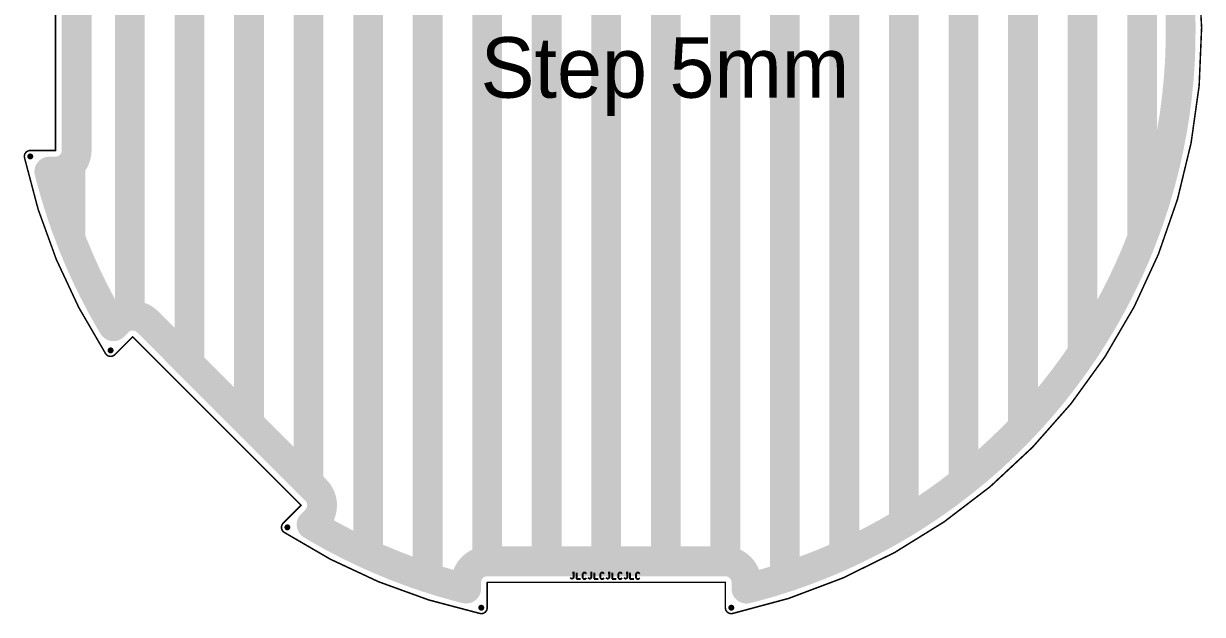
# Model space of a CAD drawing. Header units: millimetres. Extents: x -98 to 100, y -98 to 100.
# Drawn here: x -97.9 to 100.1, y -97.9 to 1.3 of the extents above; entities that cross this region are included whole.
import ezdxf

# ---------------------------------------------------------------- set-up
doc = ezdxf.new("R2010")
doc.units = ezdxf.units.MM
for name, color, linetype in [('BottomLayer', 5, 'Continuous'), ('BottomSolder', 6, 'Continuous'), ('Mechanical1', 6, 'Continuous'), ('PadHoleLayer', 156, 'Continuous'), ('TopLayer', 1, 'Continuous'), ('TopOverlay', 2, 'Continuous'), ('TopSolder', 216, 'Continuous')]:
    doc.layers.add(name, color=color, linetype=linetype)

msp = doc.modelspace()

# ---------------------------------------------------------------- linework, layer by layer
at = {"layer": 'BottomLayer', "const_width": 5}
for points in [[(-10.01, -88.96), (-10.01, 95.95)], [(-0.01, -88.96), (-0.01, 96.46)], [(9.99, -88.96), (9.99, 95.95)], [(-20.01, -88.96), (-20.01, 94.38)], [(19.99, -88.96), (19.99, 94.37)], [(-30.01, -91.69), (-30.01, 91.68)], [(29.99, -91.69), (29.99, 91.68)], [(-40.01, -87.78), (-40.01, 87.79)], [(39.99, -87.78), (39.99, 87.79)], [(-50.01, -75.81), (-50.01, 82.49)], [(49.99, -82.51), (49.99, 82.51)], [(-60.01, -65.81), (-60.01, 75.53)], [(59.99, -75.55), (59.99, 75.55)], [(-70.01, -55.81), (-70.01, 66.37)], [(69.99, -66.38), (69.99, 66.38)], [(-80.01, -47.76), (-80.01, 53.89)], [(79.99, -53.92), (79.99, 53.91)], [(89.99, -34.75), (89.99, 34.74)], [(-88.96, -20), (-88.96, 20)], [(96.38, 4.34), (96.47, 1.3)], [(96.46, -1.74), (96.47, 1.3)], [(96.36, -4.78), (96.46, -1.74)], [(96.16, -7.81), (96.36, -4.78)], [(95.87, -10.83), (96.16, -7.81)], [(95.48, -13.85), (95.87, -10.83)], [(94.99, -16.85), (95.48, -13.85)], [(94.41, -19.83), (94.99, -16.85)], [(-89.01, -20.55), (-88.96, -20)], [(93.74, -22.8), (94.41, -19.83)], [(-89.95, -22.44), (-89.64, -22.08)], [(-89.64, -22.08), (-89.35, -21.61)], [(-89.35, -21.61), (-89.14, -21.09)], [(-89.14, -21.09), (-89.01, -20.55)], [(-93.55, -23.54), (-92.5, -23.54)], [(-93.55, -23.54), (-93.27, -24.66)], [(-92.5, -23.54), (-91.95, -23.49)], [(-91.95, -23.49), (-91.41, -23.36)], [(-91.41, -23.36), (-90.89, -23.15)], [(-90.89, -23.15), (-90.42, -22.86)], [(-90.42, -22.86), (-90.06, -22.55)], [(-90.06, -22.55), (-90, -22.5)], [(-90.01, -34.7), (-90.01, -22.51)], [(-90, -22.5), (-89.95, -22.44)], [(92.98, -25.74), (93.74, -22.8)], [(-93.27, -24.66), (-92.49, -27.43)], [(92.12, -28.66), (92.98, -25.74)], [(-92.49, -27.43), (-91.63, -30.18)], [(-91.63, -30.18), (-90.69, -32.9)], [(91.17, -31.54), (92.12, -28.66)], [(90.13, -34.4), (91.17, -31.54)], [(-90.69, -32.9), (-89.67, -35.59)], [(-89.67, -35.59), (-88.57, -38.24)], [(89.01, -37.22), (90.13, -34.4)], [(87.79, -40.01), (89.01, -37.22)], [(-88.57, -38.24), (-87.39, -40.87)], [(86.49, -42.75), (87.79, -40.01)], [(-87.39, -40.87), (-86.13, -43.46)], [(-86.13, -43.46), (-84.8, -46.01)], [(85.1, -45.46), (86.49, -42.75)], [(-84.8, -46.01), (-83.39, -48.51)], [(83.62, -48.11), (85.1, -45.46)], [(-81.16, -48.11), (-80.64, -47.9)], [(-80.64, -47.9), (-80.23, -47.8)], [(-80.23, -47.8), (-80.1, -47.77)], [(-80.1, -47.77), (-79.55, -47.73)], [(-79.55, -47.73), (-79, -47.77)], [(-79, -47.77), (-78.46, -47.9)], [(-78.46, -47.9), (-77.94, -48.11)], [(-83.39, -48.51), (-82.79, -49.51)], [(-82.79, -49.51), (-82.05, -48.76)], [(-82.05, -48.76), (-81.63, -48.4)], [(-81.63, -48.4), (-81.16, -48.11)], [(-77.94, -48.11), (-77.47, -48.4)], [(-77.47, -48.4), (-77.05, -48.76)], [(-77.05, -48.76), (-48.76, -77.05)], [(82.06, -50.73), (83.62, -48.11)], [(80.43, -53.29), (82.06, -50.73)], [(78.71, -55.79), (80.43, -53.29)], [(76.91, -58.24), (78.71, -55.79)], [(75.04, -60.64), (76.91, -58.24)], [(73.09, -62.97), (75.04, -60.64)], [(71.07, -65.24), (73.09, -62.97)], [(68.98, -67.45), (71.07, -65.24)], [(66.82, -69.59), (68.98, -67.45)], [(64.6, -71.66), (66.82, -69.59)], [(62.31, -73.66), (64.6, -71.66)], [(59.95, -75.58), (62.31, -73.66)], [(57.54, -77.44), (59.95, -75.58)], [(-48.76, -77.05), (-48.4, -77.47)], [(-48.4, -77.47), (-48.11, -77.94)], [(55.08, -79.21), (57.54, -77.44)], [(-48.11, -77.94), (-47.9, -78.46)], [(-47.9, -78.46), (-47.77, -79)], [(-47.77, -79), (-47.73, -79.55)], [(-47.77, -80.1), (-47.73, -79.55)], [(52.55, -80.91), (55.08, -79.21)], [(-48.76, -82.05), (-48.4, -81.63)], [(-48.4, -81.63), (-48.22, -81.33)], [(-48.22, -81.33), (-48.11, -81.16)], [(-48.11, -81.16), (-47.9, -80.64)], [(-47.9, -80.64), (-47.77, -80.1)], [(49.98, -82.52), (52.55, -80.91)], [(-49.51, -82.79), (-48.76, -82.05)], [(-49.51, -82.79), (-48.51, -83.39)], [(-48.51, -83.39), (-46.01, -84.8)], [(47.35, -84.05), (49.98, -82.52)], [(-46.01, -84.8), (-43.46, -86.13)], [(41.97, -86.87), (44.68, -85.5)], [(44.68, -85.5), (47.35, -84.05)], [(-43.46, -86.13), (-40.87, -87.39)], [(-40.87, -87.39), (-38.24, -88.57)], [(39.21, -88.15), (41.97, -86.87)], [(-38.24, -88.57), (-35.59, -89.67)], [(-22.08, -89.64), (-21.61, -89.35)], [(-21.61, -89.35), (-21.09, -89.14)], [(-21.09, -89.14), (-20.55, -89.01)], [(-20.55, -89.01), (-20, -88.96)], [(-20, -88.96), (20, -88.96)], [(20, -88.96), (20.55, -89.01)], [(20.55, -89.01), (21.09, -89.14)], [(21.09, -89.14), (21.61, -89.35)], [(21.61, -89.35), (22.08, -89.64)], [(33.58, -90.44), (36.41, -89.34)], [(36.41, -89.34), (39.21, -88.15)], [(-35.59, -89.67), (-32.9, -90.69)], [(-32.9, -90.69), (-30.18, -91.63)], [(-23.49, -91.95), (-23.36, -91.41)], [(-23.36, -91.41), (-23.15, -90.89)], [(-23.15, -90.89), (-22.86, -90.42)], [(-22.86, -90.42), (-22.5, -90)], [(-22.5, -90), (-22.08, -89.64)], [(22.08, -89.64), (22.5, -90)], [(22.5, -90), (22.86, -90.42)], [(22.86, -90.42), (23.15, -90.89)], [(23.15, -90.89), (23.36, -91.41)], [(23.36, -91.41), (23.49, -91.95)], [(27.82, -92.38), (30.72, -91.46)], [(30.72, -91.46), (33.58, -90.44)], [(-30.18, -91.63), (-27.43, -92.49)], [(-27.43, -92.49), (-24.66, -93.27)], [(-24.66, -93.27), (-23.54, -93.55)], [(-23.54, -92.5), (-23.49, -91.95)], [(-23.54, -93.55), (-23.54, -92.5)], [(23.49, -91.95), (23.54, -92.5)], [(23.54, -93.55), (23.54, -92.5)], [(23.54, -93.55), (24.9, -93.21)], [(24.9, -93.21), (27.82, -92.38)]]:
    msp.add_lwpolyline(points, dxfattribs=at)
at = {"layer": 'BottomLayer', "const_width": 2.5}
for points in [[(95.22, 1.3, 1), (97.72, 1.3, 1)], [(95.22, 1.3, 1), (97.72, 1.3, 1)], [(95.21, -1.74, 1), (97.71, -1.74, 1)], [(95.21, -1.74, 1), (97.71, -1.74, 1)], [(95.11, -4.78, 1), (97.61, -4.78, 1)], [(95.11, -4.78, 1), (97.61, -4.78, 1)], [(94.91, -7.81, 1), (97.41, -7.81, 1)], [(94.91, -7.81, 1), (97.41, -7.81, 1)], [(94.62, -10.83, 1), (97.12, -10.83, 1)], [(94.62, -10.83, 1), (97.12, -10.83, 1)], [(94.23, -13.85, 1), (96.73, -13.85, 1)], [(94.23, -13.85, 1), (96.73, -13.85, 1)], [(93.74, -16.85, 1), (96.24, -16.85, 1)], [(93.74, -16.85, 1), (96.24, -16.85, 1)], [(-90.21, -20, 1), (-87.71, -20, 1)], [(-90.21, -20, 1), (-87.71, -20, 1)], [(93.16, -19.83, 1), (95.66, -19.83, 1)], [(93.16, -19.83, 1), (95.66, -19.83, 1)], [(-90.89, -22.08, 1), (-88.39, -22.08, 1)], [(-90.89, -22.08, 1), (-88.39, -22.08, 1)], [(-90.6, -21.61, 1), (-88.1, -21.61, 1)], [(-90.6, -21.61, 1), (-88.1, -21.61, 1)], [(-90.39, -21.09, 1), (-87.89, -21.09, 1)], [(-90.39, -21.09, 1), (-87.89, -21.09, 1)], [(-90.26, -20.55, 1), (-87.76, -20.55, 1)], [(-90.26, -20.55, 1), (-87.76, -20.55, 1)], [(-94.8, -23.54, 1), (-92.3, -23.54, 1)], [(-94.8, -23.54, 1), (-92.3, -23.54, 1)], [(-93.75, -23.54, 1), (-91.25, -23.54, 1)], [(-93.75, -23.54, 1), (-91.25, -23.54, 1)], [(-93.2, -23.49, 1), (-90.7, -23.49, 1)], [(-93.2, -23.49, 1), (-90.7, -23.49, 1)], [(-92.66, -23.36, 1), (-90.16, -23.36, 1)], [(-92.66, -23.36, 1), (-90.16, -23.36, 1)], [(-92.14, -23.15, 1), (-89.64, -23.15, 1)], [(-92.14, -23.15, 1), (-89.64, -23.15, 1)], [(-91.67, -22.86, 1), (-89.17, -22.86, 1)], [(-91.67, -22.86, 1), (-89.17, -22.86, 1)], [(-91.31, -22.55, 1), (-88.81, -22.55, 1)], [(-91.31, -22.55, 1), (-88.81, -22.55, 1)], [(-91.26, -22.51, 1), (-88.76, -22.51, 1)], [(-91.25, -22.5, 1), (-88.75, -22.5, 1)], [(-91.25, -22.5, 1), (-88.75, -22.5, 1)], [(-91.2, -22.44, 1), (-88.7, -22.44, 1)], [(-91.2, -22.44, 1), (-88.7, -22.44, 1)], [(92.49, -22.8, 1), (94.99, -22.8, 1)], [(92.49, -22.8, 1), (94.99, -22.8, 1)], [(-94.52, -24.66, 1), (-92.02, -24.66, 1)], [(-94.52, -24.66, 1), (-92.02, -24.66, 1)], [(91.73, -25.74, 1), (94.23, -25.74, 1)], [(91.73, -25.74, 1), (94.23, -25.74, 1)], [(-93.74, -27.43, 1), (-91.24, -27.43, 1)], [(-93.74, -27.43, 1), (-91.24, -27.43, 1)], [(-92.88, -30.18, 1), (-90.38, -30.18, 1)], [(-92.88, -30.18, 1), (-90.38, -30.18, 1)], [(90.87, -28.66, 1), (93.37, -28.66, 1)], [(90.87, -28.66, 1), (93.37, -28.66, 1)], [(89.92, -31.54, 1), (92.42, -31.54, 1)], [(89.92, -31.54, 1), (92.42, -31.54, 1)], [(-91.94, -32.9, 1), (-89.44, -32.9, 1)], [(-91.94, -32.9, 1), (-89.44, -32.9, 1)], [(-91.26, -34.7, 1), (-88.76, -34.7, 1)], [(-90.92, -35.59, 1), (-88.42, -35.59, 1)], [(-90.92, -35.59, 1), (-88.42, -35.59, 1)], [(88.74, -34.75, 1), (91.24, -34.75, 1)], [(88.88, -34.4, 1), (91.38, -34.4, 1)], [(88.88, -34.4, 1), (91.38, -34.4, 1)], [(87.76, -37.22, 1), (90.26, -37.22, 1)], [(87.76, -37.22, 1), (90.26, -37.22, 1)], [(-89.82, -38.24, 1), (-87.32, -38.24, 1)], [(-89.82, -38.24, 1), (-87.32, -38.24, 1)], [(86.54, -40.01, 1), (89.04, -40.01, 1)], [(86.54, -40.01, 1), (89.04, -40.01, 1)], [(-88.64, -40.87, 1), (-86.14, -40.87, 1)], [(-88.64, -40.87, 1), (-86.14, -40.87, 1)], [(-87.38, -43.46, 1), (-84.88, -43.46, 1)], [(-87.38, -43.46, 1), (-84.88, -43.46, 1)], [(85.24, -42.75, 1), (87.74, -42.75, 1)], [(85.24, -42.75, 1), (87.74, -42.75, 1)], [(-86.05, -46.01, 1), (-83.55, -46.01, 1)], [(-86.05, -46.01, 1), (-83.55, -46.01, 1)], [(83.85, -45.46, 1), (86.35, -45.46, 1)], [(83.85, -45.46, 1), (86.35, -45.46, 1)], [(-81.89, -47.9, 1), (-79.39, -47.9, 1)], [(-81.89, -47.9, 1), (-79.39, -47.9, 1)], [(-81.48, -47.8, 1), (-78.98, -47.8, 1)], [(-81.48, -47.8, 1), (-78.98, -47.8, 1)], [(-81.35, -47.77, 1), (-78.85, -47.77, 1)], [(-81.35, -47.77, 1), (-78.85, -47.77, 1)], [(-81.26, -47.76, 1), (-78.76, -47.76, 1)], [(-80.8, -47.73, 1), (-78.3, -47.73, 1)], [(-80.8, -47.73, 1), (-78.3, -47.73, 1)], [(-80.25, -47.77, 1), (-77.75, -47.77, 1)], [(-80.25, -47.77, 1), (-77.75, -47.77, 1)], [(-79.71, -47.9, 1), (-77.21, -47.9, 1)], [(-79.71, -47.9, 1), (-77.21, -47.9, 1)], [(-84.64, -48.51, 1), (-82.14, -48.51, 1)], [(-84.64, -48.51, 1), (-82.14, -48.51, 1)], [(-84.04, -49.51, 1), (-81.54, -49.51, 1)], [(-84.04, -49.51, 1), (-81.54, -49.51, 1)], [(-83.3, -48.76, 1), (-80.8, -48.76, 1)], [(-83.3, -48.76, 1), (-80.8, -48.76, 1)], [(-82.88, -48.4, 1), (-80.38, -48.4, 1)], [(-82.88, -48.4, 1), (-80.38, -48.4, 1)], [(-82.41, -48.11, 1), (-79.91, -48.11, 1)], [(-82.41, -48.11, 1), (-79.91, -48.11, 1)], [(-79.19, -48.11, 1), (-76.69, -48.11, 1)], [(-79.19, -48.11, 1), (-76.69, -48.11, 1)], [(-78.72, -48.4, 1), (-76.22, -48.4, 1)], [(-78.72, -48.4, 1), (-76.22, -48.4, 1)], [(-78.3, -48.76, 1), (-75.8, -48.76, 1)], [(-78.3, -48.76, 1), (-75.8, -48.76, 1)], [(82.37, -48.11, 1), (84.87, -48.11, 1)], [(82.37, -48.11, 1), (84.87, -48.11, 1)], [(80.81, -50.73, 1), (83.31, -50.73, 1)], [(80.81, -50.73, 1), (83.31, -50.73, 1)], [(78.74, -53.92, 1), (81.24, -53.92, 1)], [(79.18, -53.29, 1), (81.68, -53.29, 1)], [(79.18, -53.29, 1), (81.68, -53.29, 1)], [(-71.26, -55.81, 1), (-68.76, -55.81, 1)], [(77.46, -55.79, 1), (79.96, -55.79, 1)], [(77.46, -55.79, 1), (79.96, -55.79, 1)], [(75.66, -58.24, 1), (78.16, -58.24, 1)], [(75.66, -58.24, 1), (78.16, -58.24, 1)], [(73.79, -60.64, 1), (76.29, -60.64, 1)], [(73.79, -60.64, 1), (76.29, -60.64, 1)], [(71.84, -62.97, 1), (74.34, -62.97, 1)], [(71.84, -62.97, 1), (74.34, -62.97, 1)], [(-61.26, -65.81, 1), (-58.76, -65.81, 1)], [(69.82, -65.24, 1), (72.32, -65.24, 1)], [(69.82, -65.24, 1), (72.32, -65.24, 1)], [(67.73, -67.45, 1), (70.23, -67.45, 1)], [(67.73, -67.45, 1), (70.23, -67.45, 1)], [(68.74, -66.38, 1), (71.24, -66.38, 1)], [(65.57, -69.59, 1), (68.07, -69.59, 1)], [(65.57, -69.59, 1), (68.07, -69.59, 1)], [(63.35, -71.66, 1), (65.85, -71.66, 1)], [(63.35, -71.66, 1), (65.85, -71.66, 1)], [(61.06, -73.66, 1), (63.56, -73.66, 1)], [(61.06, -73.66, 1), (63.56, -73.66, 1)], [(58.7, -75.58, 1), (61.2, -75.58, 1)], [(58.7, -75.58, 1), (61.2, -75.58, 1)], [(58.74, -75.55, 1), (61.24, -75.55, 1)], [(-51.26, -75.81, 1), (-48.76, -75.81, 1)], [(-50.01, -77.05, 1), (-47.51, -77.05, 1)], [(-50.01, -77.05, 1), (-47.51, -77.05, 1)], [(-49.65, -77.47, 1), (-47.15, -77.47, 1)], [(-49.65, -77.47, 1), (-47.15, -77.47, 1)], [(56.29, -77.44, 1), (58.79, -77.44, 1)], [(56.29, -77.44, 1), (58.79, -77.44, 1)], [(-49.36, -77.94, 1), (-46.86, -77.94, 1)], [(-49.36, -77.94, 1), (-46.86, -77.94, 1)], [(-49.15, -78.46, 1), (-46.65, -78.46, 1)], [(-49.15, -78.46, 1), (-46.65, -78.46, 1)], [(-49.02, -79, 1), (-46.52, -79, 1)], [(-49.02, -79, 1), (-46.52, -79, 1)], [(-48.98, -79.55, 1), (-46.48, -79.55, 1)], [(-48.98, -79.55, 1), (-46.48, -79.55, 1)], [(53.83, -79.21, 1), (56.33, -79.21, 1)], [(53.83, -79.21, 1), (56.33, -79.21, 1)], [(-49.65, -81.63, 1), (-47.15, -81.63, 1)], [(-49.65, -81.63, 1), (-47.15, -81.63, 1)], [(-49.47, -81.33, 1), (-46.97, -81.33, 1)], [(-49.47, -81.33, 1), (-46.97, -81.33, 1)], [(-49.36, -81.16, 1), (-46.86, -81.16, 1)], [(-49.36, -81.16, 1), (-46.86, -81.16, 1)], [(-49.15, -80.64, 1), (-46.65, -80.64, 1)], [(-49.15, -80.64, 1), (-46.65, -80.64, 1)], [(-49.02, -80.1, 1), (-46.52, -80.1, 1)], [(-49.02, -80.1, 1), (-46.52, -80.1, 1)], [(51.3, -80.91, 1), (53.8, -80.91, 1)], [(51.3, -80.91, 1), (53.8, -80.91, 1)], [(-50.76, -82.79, 1), (-48.26, -82.79, 1)], [(-50.76, -82.79, 1), (-48.26, -82.79, 1)], [(-50.01, -82.05, 1), (-47.51, -82.05, 1)], [(-50.01, -82.05, 1), (-47.51, -82.05, 1)], [(-49.76, -83.39, 1), (-47.26, -83.39, 1)], [(-49.76, -83.39, 1), (-47.26, -83.39, 1)], [(48.73, -82.52, 1), (51.23, -82.52, 1)], [(48.73, -82.52, 1), (51.23, -82.52, 1)], [(48.74, -82.51, 1), (51.24, -82.51, 1)], [(-47.26, -84.8, 1), (-44.76, -84.8, 1)], [(-47.26, -84.8, 1), (-44.76, -84.8, 1)], [(43.43, -85.5, 1), (45.93, -85.5, 1)], [(43.43, -85.5, 1), (45.93, -85.5, 1)], [(46.1, -84.05, 1), (48.6, -84.05, 1)], [(46.1, -84.05, 1), (48.6, -84.05, 1)], [(-44.71, -86.13, 1), (-42.21, -86.13, 1)], [(-44.71, -86.13, 1), (-42.21, -86.13, 1)], [(-42.12, -87.39, 1), (-39.62, -87.39, 1)], [(-42.12, -87.39, 1), (-39.62, -87.39, 1)], [(40.72, -86.87, 1), (43.22, -86.87, 1)], [(40.72, -86.87, 1), (43.22, -86.87, 1)], [(-41.26, -87.78, 1), (-38.76, -87.78, 1)], [(-39.49, -88.57, 1), (-36.99, -88.57, 1)], [(-39.49, -88.57, 1), (-36.99, -88.57, 1)], [(-22.86, -89.35, 1), (-20.36, -89.35, 1)], [(-22.86, -89.35, 1), (-20.36, -89.35, 1)], [(-22.34, -89.14, 1), (-19.84, -89.14, 1)], [(-22.34, -89.14, 1), (-19.84, -89.14, 1)], [(-21.8, -89.01, 1), (-19.3, -89.01, 1)], [(-21.8, -89.01, 1), (-19.3, -89.01, 1)], [(-21.26, -88.96, 1), (-18.76, -88.96, 1)], [(-21.25, -88.96, 1), (-18.75, -88.96, 1)], [(-21.25, -88.96, 1), (-18.75, -88.96, 1)], [(-11.26, -88.96, 1), (-8.76, -88.96, 1)], [(-1.26, -88.96, 1), (1.24, -88.96, 1)], [(8.74, -88.96, 1), (11.24, -88.96, 1)], [(18.74, -88.96, 1), (21.24, -88.96, 1)], [(18.75, -88.96, 1), (21.25, -88.96, 1)], [(18.75, -88.96, 1), (21.25, -88.96, 1)], [(19.3, -89.01, 1), (21.8, -89.01, 1)], [(19.3, -89.01, 1), (21.8, -89.01, 1)], [(19.84, -89.14, 1), (22.34, -89.14, 1)], [(19.84, -89.14, 1), (22.34, -89.14, 1)], [(20.36, -89.35, 1), (22.86, -89.35, 1)], [(20.36, -89.35, 1), (22.86, -89.35, 1)], [(35.16, -89.34, 1), (37.66, -89.34, 1)], [(35.16, -89.34, 1), (37.66, -89.34, 1)], [(37.96, -88.15, 1), (40.46, -88.15, 1)], [(37.96, -88.15, 1), (40.46, -88.15, 1)], [(38.74, -87.78, 1), (41.24, -87.78, 1)], [(-36.84, -89.67, 1), (-34.34, -89.67, 1)], [(-36.84, -89.67, 1), (-34.34, -89.67, 1)], [(-34.15, -90.69, 1), (-31.65, -90.69, 1)], [(-34.15, -90.69, 1), (-31.65, -90.69, 1)], [(-24.61, -91.41, 1), (-22.11, -91.41, 1)], [(-24.61, -91.41, 1), (-22.11, -91.41, 1)], [(-24.4, -90.89, 1), (-21.9, -90.89, 1)], [(-24.4, -90.89, 1), (-21.9, -90.89, 1)], [(-24.11, -90.42, 1), (-21.61, -90.42, 1)], [(-24.11, -90.42, 1), (-21.61, -90.42, 1)], [(-23.75, -90, 1), (-21.25, -90, 1)], [(-23.75, -90, 1), (-21.25, -90, 1)], [(-23.33, -89.64, 1), (-20.83, -89.64, 1)], [(-23.33, -89.64, 1), (-20.83, -89.64, 1)], [(20.83, -89.64, 1), (23.33, -89.64, 1)], [(20.83, -89.64, 1), (23.33, -89.64, 1)], [(21.25, -90, 1), (23.75, -90, 1)], [(21.25, -90, 1), (23.75, -90, 1)], [(21.61, -90.42, 1), (24.11, -90.42, 1)], [(21.61, -90.42, 1), (24.11, -90.42, 1)], [(21.9, -90.89, 1), (24.4, -90.89, 1)], [(21.9, -90.89, 1), (24.4, -90.89, 1)], [(22.11, -91.41, 1), (24.61, -91.41, 1)], [(22.11, -91.41, 1), (24.61, -91.41, 1)], [(29.47, -91.46, 1), (31.97, -91.46, 1)], [(29.47, -91.46, 1), (31.97, -91.46, 1)], [(32.33, -90.44, 1), (34.83, -90.44, 1)], [(32.33, -90.44, 1), (34.83, -90.44, 1)], [(-31.43, -91.63, 1), (-28.93, -91.63, 1)], [(-31.43, -91.63, 1), (-28.93, -91.63, 1)], [(-31.26, -91.69, 1), (-28.76, -91.69, 1)], [(-28.68, -92.49, 1), (-26.18, -92.49, 1)], [(-28.68, -92.49, 1), (-26.18, -92.49, 1)], [(-25.91, -93.27, 1), (-23.41, -93.27, 1)], [(-25.91, -93.27, 1), (-23.41, -93.27, 1)], [(-24.79, -92.5, 1), (-22.29, -92.5, 1)], [(-24.79, -92.5, 1), (-22.29, -92.5, 1)], [(-24.79, -93.55, 1), (-22.29, -93.55, 1)], [(-24.79, -93.55, 1), (-22.29, -93.55, 1)], [(-24.74, -91.95, 1), (-22.24, -91.95, 1)], [(-24.74, -91.95, 1), (-22.24, -91.95, 1)], [(22.24, -91.95, 1), (24.74, -91.95, 1)], [(22.24, -91.95, 1), (24.74, -91.95, 1)], [(22.29, -92.5, 1), (24.79, -92.5, 1)], [(22.29, -92.5, 1), (24.79, -92.5, 1)], [(22.29, -93.55, 1), (24.79, -93.55, 1)], [(22.29, -93.55, 1), (24.79, -93.55, 1)], [(23.65, -93.21, 1), (26.15, -93.21, 1)], [(23.65, -93.21, 1), (26.15, -93.21, 1)], [(26.57, -92.38, 1), (29.07, -92.38, 1)], [(26.57, -92.38, 1), (29.07, -92.38, 1)], [(28.74, -91.69, 1), (31.24, -91.69, 1)]]:
    msp.add_lwpolyline(points, format="xyb", close=True, dxfattribs=at)
at = {"layer": 'BottomSolder', "const_width": 0.05}
for points in [[(-96.77, -21, 1), (-96.72, -21, 1)], [(-83.28, -53.56, 1), (-83.23, -53.56, 1)], [(-53.59, -83.26, 1), (-53.54, -83.26, 1)], [(-21.03, -96.75, 1), (-20.98, -96.75, 1)], [(-21.03, -96.75, 1), (-20.98, -96.75, 1)], [(20.97, -96.75, 1), (21.02, -96.75, 1)], [(20.97, -96.75, 1), (21.02, -96.75, 1)]]:
    msp.add_lwpolyline(points, format="xyb", close=True, dxfattribs=at)
at = {"layer": 'Mechanical1', "const_width": 0.254}
for points in [[(-97.72, 21.21, -1.832353), (21.21, -97.72)], [(-97.72, -21.21, -0.478297), (-96.75, -20)], [(-84.1, -54.1, -0.089717), (-97.72, -21.21)], [(-82.55, -54.27, -0.478298), (-84.1, -54.1)], [(-54.1, -84.1, -0.478297), (-54.27, -82.55)], [(-21.21, -97.72, -0.089717), (-54.1, -84.1)], [(-20, -96.75, -0.478298), (-21.21, -97.72)], [(21.21, -97.72, -0.478297), (20, -96.75)]]:
    msp.add_lwpolyline(points, format="xyb", dxfattribs=at)
for points in [[(-92.5, -20), (-92.5, 20)], [(-96.75, -20), (-92.5, -20)], [(-82.55, -54.27), (-79.55, -51.27)], [(-79.55, -51.27), (-51.27, -79.55)], [(-54.27, -82.55), (-51.27, -79.55)], [(-20, -96.75), (-20, -92.5)], [(-20, -92.5), (20, -92.5)], [(20, -96.75), (20, -92.5)]]:
    msp.add_lwpolyline(points, dxfattribs=at)
at = {"layer": 'Mechanical1', "const_width": 0.127}
for points in [[(-97.79, -21.21, 1), (-97.66, -21.21, 1)], [(-97.79, -21.21, 1), (-97.66, -21.21, 1)], [(-96.81, -20, 1), (-96.68, -20, 1)], [(-96.81, -20, 1), (-96.68, -20, 1)], [(-92.56, -20, 1), (-92.44, -20, 1)], [(-92.56, -20, 1), (-92.44, -20, 1)], [(-79.61, -51.27, 1), (-79.49, -51.27, 1)], [(-79.61, -51.27, 1), (-79.49, -51.27, 1)], [(-84.16, -54.1, 1), (-84.04, -54.1, 1)], [(-84.16, -54.1, 1), (-84.04, -54.1, 1)], [(-82.62, -54.27, 1), (-82.49, -54.27, 1)], [(-82.62, -54.27, 1), (-82.49, -54.27, 1)], [(-51.33, -79.55, 1), (-51.2, -79.55, 1)], [(-51.33, -79.55, 1), (-51.2, -79.55, 1)], [(-54.33, -82.55, 1), (-54.2, -82.55, 1)], [(-54.33, -82.55, 1), (-54.2, -82.55, 1)], [(-54.17, -84.1, 1), (-54.04, -84.1, 1)], [(-54.17, -84.1, 1), (-54.04, -84.1, 1)], [(-20.06, -92.5, 1), (-19.94, -92.5, 1)], [(-20.06, -92.5, 1), (-19.94, -92.5, 1)], [(19.94, -92.5, 1), (20.06, -92.5, 1)], [(19.94, -92.5, 1), (20.06, -92.5, 1)], [(-20.06, -96.75, 1), (-19.94, -96.75, 1)], [(-20.06, -96.75, 1), (-19.94, -96.75, 1)], [(19.94, -96.75, 1), (20.06, -96.75, 1)], [(19.94, -96.75, 1), (20.06, -96.75, 1)], [(-21.28, -97.72, 1), (-21.15, -97.72, 1)], [(-21.28, -97.72, 1), (-21.15, -97.72, 1)], [(21.15, -97.72, 1), (21.28, -97.72, 1)], [(21.15, -97.72, 1), (21.28, -97.72, 1)]]:
    msp.add_lwpolyline(points, format="xyb", close=True, dxfattribs=at)
at = {"layer": 'PadHoleLayer'}
for points, const_width in [([(-97, -21, 1), (-96.5, -21, 1)], 0.5), ([(-83.51, -53.56, 1), (-83.01, -53.56, 1)], 0.5), ([(-53.81, -83.26, 1), (-53.31, -83.26, 1)], 0.5), ([(-21.25, -96.75, 1), (-20.75, -96.75, 1)], 0.5), ([(-21.13, -96.75, 1), (-20.88, -96.75, 1)], 0.25), ([(20.75, -96.75, 1), (21.25, -96.75, 1)], 0.5), ([(20.87, -96.75, 1), (21.12, -96.75, 1)], 0.25)]:
    msp.add_lwpolyline(points, format="xyb", close=True, dxfattribs=dict(at, const_width=const_width))
at = {"layer": 'TopLayer', "const_width": 5}
for points in [[(-10.01, -88.96), (-10.01, 95.95)], [(-0.01, -88.96), (-0.01, 96.46)], [(9.99, -88.96), (9.99, 95.95)], [(-20.01, -88.96), (-20.01, 94.38)], [(19.99, -88.96), (19.99, 94.37)], [(-30.01, -91.69), (-30.01, 91.68)], [(29.99, -91.69), (29.99, 91.68)], [(-40.01, -87.78), (-40.01, 87.79)], [(39.99, -87.78), (39.99, 87.79)], [(-50.01, -75.81), (-50.01, 82.49)], [(49.99, -82.51), (49.99, 82.51)], [(-60.01, -65.81), (-60.01, 75.53)], [(59.99, -75.55), (59.99, 75.55)], [(-70.01, -55.81), (-70.01, 66.37)], [(69.99, -66.38), (69.99, 66.38)], [(-80.01, -47.76), (-80.01, 53.89)], [(79.99, -53.92), (79.99, 53.91)], [(89.99, -34.75), (89.99, 34.74)], [(-88.96, -20), (-88.96, 20)], [(96.38, 4.34), (96.47, 1.3)], [(96.46, -1.74), (96.47, 1.3)], [(96.36, -4.78), (96.46, -1.74)], [(96.16, -7.81), (96.36, -4.78)], [(95.87, -10.83), (96.16, -7.81)], [(95.48, -13.85), (95.87, -10.83)], [(94.99, -16.85), (95.48, -13.85)], [(94.41, -19.83), (94.99, -16.85)], [(-89.01, -20.55), (-88.96, -20)], [(93.74, -22.8), (94.41, -19.83)], [(-89.95, -22.44), (-89.64, -22.08)], [(-89.64, -22.08), (-89.35, -21.61)], [(-89.35, -21.61), (-89.14, -21.09)], [(-89.14, -21.09), (-89.01, -20.55)], [(-93.55, -23.54), (-92.5, -23.54)], [(-93.55, -23.54), (-93.27, -24.66)], [(-92.5, -23.54), (-91.95, -23.49)], [(-91.95, -23.49), (-91.41, -23.36)], [(-91.41, -23.36), (-90.89, -23.15)], [(-90.89, -23.15), (-90.42, -22.86)], [(-90.42, -22.86), (-90.06, -22.55)], [(-90.06, -22.55), (-90, -22.5)], [(-90.01, -34.7), (-90.01, -22.51)], [(-90, -22.5), (-89.95, -22.44)], [(92.98, -25.74), (93.74, -22.8)], [(-93.27, -24.66), (-92.49, -27.43)], [(92.12, -28.66), (92.98, -25.74)], [(-92.49, -27.43), (-91.63, -30.18)], [(-91.63, -30.18), (-90.69, -32.9)], [(91.17, -31.54), (92.12, -28.66)], [(90.13, -34.4), (91.17, -31.54)], [(-90.69, -32.9), (-89.67, -35.59)], [(-89.67, -35.59), (-88.57, -38.24)], [(89.01, -37.22), (90.13, -34.4)], [(87.79, -40.01), (89.01, -37.22)], [(-88.57, -38.24), (-87.39, -40.87)], [(86.49, -42.75), (87.79, -40.01)], [(-87.39, -40.87), (-86.13, -43.46)], [(-86.13, -43.46), (-84.8, -46.01)], [(85.1, -45.46), (86.49, -42.75)], [(-84.8, -46.01), (-83.39, -48.51)], [(83.62, -48.11), (85.1, -45.46)], [(-81.16, -48.11), (-80.64, -47.9)], [(-80.64, -47.9), (-80.23, -47.8)], [(-80.23, -47.8), (-80.1, -47.77)], [(-80.1, -47.77), (-79.55, -47.73)], [(-79.55, -47.73), (-79, -47.77)], [(-79, -47.77), (-78.46, -47.9)], [(-78.46, -47.9), (-77.94, -48.11)], [(-83.39, -48.51), (-82.79, -49.51)], [(-82.79, -49.51), (-82.05, -48.76)], [(-82.05, -48.76), (-81.63, -48.4)], [(-81.63, -48.4), (-81.16, -48.11)], [(-77.94, -48.11), (-77.47, -48.4)], [(-77.47, -48.4), (-77.05, -48.76)], [(-77.05, -48.76), (-48.76, -77.05)], [(82.06, -50.73), (83.62, -48.11)], [(80.43, -53.29), (82.06, -50.73)], [(78.71, -55.79), (80.43, -53.29)], [(76.91, -58.24), (78.71, -55.79)], [(75.04, -60.64), (76.91, -58.24)], [(73.09, -62.97), (75.04, -60.64)], [(71.07, -65.24), (73.09, -62.97)], [(68.98, -67.45), (71.07, -65.24)], [(66.82, -69.59), (68.98, -67.45)], [(64.6, -71.66), (66.82, -69.59)], [(62.31, -73.66), (64.6, -71.66)], [(59.95, -75.58), (62.31, -73.66)], [(57.54, -77.44), (59.95, -75.58)], [(-48.76, -77.05), (-48.4, -77.47)], [(-48.4, -77.47), (-48.11, -77.94)], [(55.08, -79.21), (57.54, -77.44)], [(-48.11, -77.94), (-47.9, -78.46)], [(-47.9, -78.46), (-47.77, -79)], [(-47.77, -79), (-47.73, -79.55)], [(-47.77, -80.1), (-47.73, -79.55)], [(52.55, -80.91), (55.08, -79.21)], [(-48.76, -82.05), (-48.4, -81.63)], [(-48.4, -81.63), (-48.22, -81.33)], [(-48.22, -81.33), (-48.11, -81.16)], [(-48.11, -81.16), (-47.9, -80.64)], [(-47.9, -80.64), (-47.77, -80.1)], [(49.98, -82.52), (52.55, -80.91)], [(-49.51, -82.79), (-48.76, -82.05)], [(-49.51, -82.79), (-48.51, -83.39)], [(-48.51, -83.39), (-46.01, -84.8)], [(47.35, -84.05), (49.98, -82.52)], [(-46.01, -84.8), (-43.46, -86.13)], [(41.97, -86.87), (44.68, -85.5)], [(44.68, -85.5), (47.35, -84.05)], [(-43.46, -86.13), (-40.87, -87.39)], [(-40.87, -87.39), (-38.24, -88.57)], [(39.21, -88.15), (41.97, -86.87)], [(-38.24, -88.57), (-35.59, -89.67)], [(-22.08, -89.64), (-21.61, -89.35)], [(-21.61, -89.35), (-21.09, -89.14)], [(-21.09, -89.14), (-20.55, -89.01)], [(-20.55, -89.01), (-20, -88.96)], [(-20, -88.96), (20, -88.96)], [(20, -88.96), (20.55, -89.01)], [(20.55, -89.01), (21.09, -89.14)], [(21.09, -89.14), (21.61, -89.35)], [(21.61, -89.35), (22.08, -89.64)], [(33.58, -90.44), (36.41, -89.34)], [(36.41, -89.34), (39.21, -88.15)], [(-35.59, -89.67), (-32.9, -90.69)], [(-32.9, -90.69), (-30.18, -91.63)], [(-23.49, -91.95), (-23.36, -91.41)], [(-23.36, -91.41), (-23.15, -90.89)], [(-23.15, -90.89), (-22.86, -90.42)], [(-22.86, -90.42), (-22.5, -90)], [(-22.5, -90), (-22.08, -89.64)], [(22.08, -89.64), (22.5, -90)], [(22.5, -90), (22.86, -90.42)], [(22.86, -90.42), (23.15, -90.89)], [(23.15, -90.89), (23.36, -91.41)], [(23.36, -91.41), (23.49, -91.95)], [(27.82, -92.38), (30.72, -91.46)], [(30.72, -91.46), (33.58, -90.44)], [(-30.18, -91.63), (-27.43, -92.49)], [(-27.43, -92.49), (-24.66, -93.27)], [(-24.66, -93.27), (-23.54, -93.55)], [(-23.54, -92.5), (-23.49, -91.95)], [(-23.54, -93.55), (-23.54, -92.5)], [(23.49, -91.95), (23.54, -92.5)], [(23.54, -93.55), (23.54, -92.5)], [(23.54, -93.55), (24.9, -93.21)], [(24.9, -93.21), (27.82, -92.38)]]:
    msp.add_lwpolyline(points, dxfattribs=at)
at = {"layer": 'TopLayer', "const_width": 2.5}
for points in [[(95.22, 1.3, 1), (97.72, 1.3, 1)], [(95.22, 1.3, 1), (97.72, 1.3, 1)], [(95.21, -1.74, 1), (97.71, -1.74, 1)], [(95.21, -1.74, 1), (97.71, -1.74, 1)], [(95.11, -4.78, 1), (97.61, -4.78, 1)], [(95.11, -4.78, 1), (97.61, -4.78, 1)], [(94.91, -7.81, 1), (97.41, -7.81, 1)], [(94.91, -7.81, 1), (97.41, -7.81, 1)], [(94.62, -10.83, 1), (97.12, -10.83, 1)], [(94.62, -10.83, 1), (97.12, -10.83, 1)], [(94.23, -13.85, 1), (96.73, -13.85, 1)], [(94.23, -13.85, 1), (96.73, -13.85, 1)], [(93.74, -16.85, 1), (96.24, -16.85, 1)], [(93.74, -16.85, 1), (96.24, -16.85, 1)], [(-90.21, -20, 1), (-87.71, -20, 1)], [(-90.21, -20, 1), (-87.71, -20, 1)], [(93.16, -19.83, 1), (95.66, -19.83, 1)], [(93.16, -19.83, 1), (95.66, -19.83, 1)], [(-90.89, -22.08, 1), (-88.39, -22.08, 1)], [(-90.89, -22.08, 1), (-88.39, -22.08, 1)], [(-90.6, -21.61, 1), (-88.1, -21.61, 1)], [(-90.6, -21.61, 1), (-88.1, -21.61, 1)], [(-90.39, -21.09, 1), (-87.89, -21.09, 1)], [(-90.39, -21.09, 1), (-87.89, -21.09, 1)], [(-90.26, -20.55, 1), (-87.76, -20.55, 1)], [(-90.26, -20.55, 1), (-87.76, -20.55, 1)], [(-94.8, -23.54, 1), (-92.3, -23.54, 1)], [(-94.8, -23.54, 1), (-92.3, -23.54, 1)], [(-93.75, -23.54, 1), (-91.25, -23.54, 1)], [(-93.75, -23.54, 1), (-91.25, -23.54, 1)], [(-93.2, -23.49, 1), (-90.7, -23.49, 1)], [(-93.2, -23.49, 1), (-90.7, -23.49, 1)], [(-92.66, -23.36, 1), (-90.16, -23.36, 1)], [(-92.66, -23.36, 1), (-90.16, -23.36, 1)], [(-92.14, -23.15, 1), (-89.64, -23.15, 1)], [(-92.14, -23.15, 1), (-89.64, -23.15, 1)], [(-91.67, -22.86, 1), (-89.17, -22.86, 1)], [(-91.67, -22.86, 1), (-89.17, -22.86, 1)], [(-91.31, -22.55, 1), (-88.81, -22.55, 1)], [(-91.31, -22.55, 1), (-88.81, -22.55, 1)], [(-91.26, -22.51, 1), (-88.76, -22.51, 1)], [(-91.25, -22.5, 1), (-88.75, -22.5, 1)], [(-91.25, -22.5, 1), (-88.75, -22.5, 1)], [(-91.2, -22.44, 1), (-88.7, -22.44, 1)], [(-91.2, -22.44, 1), (-88.7, -22.44, 1)], [(92.49, -22.8, 1), (94.99, -22.8, 1)], [(92.49, -22.8, 1), (94.99, -22.8, 1)], [(-94.52, -24.66, 1), (-92.02, -24.66, 1)], [(-94.52, -24.66, 1), (-92.02, -24.66, 1)], [(91.73, -25.74, 1), (94.23, -25.74, 1)], [(91.73, -25.74, 1), (94.23, -25.74, 1)], [(-93.74, -27.43, 1), (-91.24, -27.43, 1)], [(-93.74, -27.43, 1), (-91.24, -27.43, 1)], [(-92.88, -30.18, 1), (-90.38, -30.18, 1)], [(-92.88, -30.18, 1), (-90.38, -30.18, 1)], [(90.87, -28.66, 1), (93.37, -28.66, 1)], [(90.87, -28.66, 1), (93.37, -28.66, 1)], [(89.92, -31.54, 1), (92.42, -31.54, 1)], [(89.92, -31.54, 1), (92.42, -31.54, 1)], [(-91.94, -32.9, 1), (-89.44, -32.9, 1)], [(-91.94, -32.9, 1), (-89.44, -32.9, 1)], [(-91.26, -34.7, 1), (-88.76, -34.7, 1)], [(-90.92, -35.59, 1), (-88.42, -35.59, 1)], [(-90.92, -35.59, 1), (-88.42, -35.59, 1)], [(88.74, -34.75, 1), (91.24, -34.75, 1)], [(88.88, -34.4, 1), (91.38, -34.4, 1)], [(88.88, -34.4, 1), (91.38, -34.4, 1)], [(87.76, -37.22, 1), (90.26, -37.22, 1)], [(87.76, -37.22, 1), (90.26, -37.22, 1)], [(-89.82, -38.24, 1), (-87.32, -38.24, 1)], [(-89.82, -38.24, 1), (-87.32, -38.24, 1)], [(86.54, -40.01, 1), (89.04, -40.01, 1)], [(86.54, -40.01, 1), (89.04, -40.01, 1)], [(-88.64, -40.87, 1), (-86.14, -40.87, 1)], [(-88.64, -40.87, 1), (-86.14, -40.87, 1)], [(-87.38, -43.46, 1), (-84.88, -43.46, 1)], [(-87.38, -43.46, 1), (-84.88, -43.46, 1)], [(85.24, -42.75, 1), (87.74, -42.75, 1)], [(85.24, -42.75, 1), (87.74, -42.75, 1)], [(-86.05, -46.01, 1), (-83.55, -46.01, 1)], [(-86.05, -46.01, 1), (-83.55, -46.01, 1)], [(83.85, -45.46, 1), (86.35, -45.46, 1)], [(83.85, -45.46, 1), (86.35, -45.46, 1)], [(-81.89, -47.9, 1), (-79.39, -47.9, 1)], [(-81.89, -47.9, 1), (-79.39, -47.9, 1)], [(-81.48, -47.8, 1), (-78.98, -47.8, 1)], [(-81.48, -47.8, 1), (-78.98, -47.8, 1)], [(-81.35, -47.77, 1), (-78.85, -47.77, 1)], [(-81.35, -47.77, 1), (-78.85, -47.77, 1)], [(-81.26, -47.76, 1), (-78.76, -47.76, 1)], [(-80.8, -47.73, 1), (-78.3, -47.73, 1)], [(-80.8, -47.73, 1), (-78.3, -47.73, 1)], [(-80.25, -47.77, 1), (-77.75, -47.77, 1)], [(-80.25, -47.77, 1), (-77.75, -47.77, 1)], [(-79.71, -47.9, 1), (-77.21, -47.9, 1)], [(-79.71, -47.9, 1), (-77.21, -47.9, 1)], [(-84.64, -48.51, 1), (-82.14, -48.51, 1)], [(-84.64, -48.51, 1), (-82.14, -48.51, 1)], [(-84.04, -49.51, 1), (-81.54, -49.51, 1)], [(-84.04, -49.51, 1), (-81.54, -49.51, 1)], [(-83.3, -48.76, 1), (-80.8, -48.76, 1)], [(-83.3, -48.76, 1), (-80.8, -48.76, 1)], [(-82.88, -48.4, 1), (-80.38, -48.4, 1)], [(-82.88, -48.4, 1), (-80.38, -48.4, 1)], [(-82.41, -48.11, 1), (-79.91, -48.11, 1)], [(-82.41, -48.11, 1), (-79.91, -48.11, 1)], [(-79.19, -48.11, 1), (-76.69, -48.11, 1)], [(-79.19, -48.11, 1), (-76.69, -48.11, 1)], [(-78.72, -48.4, 1), (-76.22, -48.4, 1)], [(-78.72, -48.4, 1), (-76.22, -48.4, 1)], [(-78.3, -48.76, 1), (-75.8, -48.76, 1)], [(-78.3, -48.76, 1), (-75.8, -48.76, 1)], [(82.37, -48.11, 1), (84.87, -48.11, 1)], [(82.37, -48.11, 1), (84.87, -48.11, 1)], [(80.81, -50.73, 1), (83.31, -50.73, 1)], [(80.81, -50.73, 1), (83.31, -50.73, 1)], [(78.74, -53.92, 1), (81.24, -53.92, 1)], [(79.18, -53.29, 1), (81.68, -53.29, 1)], [(79.18, -53.29, 1), (81.68, -53.29, 1)], [(-71.26, -55.81, 1), (-68.76, -55.81, 1)], [(77.46, -55.79, 1), (79.96, -55.79, 1)], [(77.46, -55.79, 1), (79.96, -55.79, 1)], [(75.66, -58.24, 1), (78.16, -58.24, 1)], [(75.66, -58.24, 1), (78.16, -58.24, 1)], [(73.79, -60.64, 1), (76.29, -60.64, 1)], [(73.79, -60.64, 1), (76.29, -60.64, 1)], [(71.84, -62.97, 1), (74.34, -62.97, 1)], [(71.84, -62.97, 1), (74.34, -62.97, 1)], [(-61.26, -65.81, 1), (-58.76, -65.81, 1)], [(69.82, -65.24, 1), (72.32, -65.24, 1)], [(69.82, -65.24, 1), (72.32, -65.24, 1)], [(67.73, -67.45, 1), (70.23, -67.45, 1)], [(67.73, -67.45, 1), (70.23, -67.45, 1)], [(68.74, -66.38, 1), (71.24, -66.38, 1)], [(65.57, -69.59, 1), (68.07, -69.59, 1)], [(65.57, -69.59, 1), (68.07, -69.59, 1)], [(63.35, -71.66, 1), (65.85, -71.66, 1)], [(63.35, -71.66, 1), (65.85, -71.66, 1)], [(61.06, -73.66, 1), (63.56, -73.66, 1)], [(61.06, -73.66, 1), (63.56, -73.66, 1)], [(58.7, -75.58, 1), (61.2, -75.58, 1)], [(58.7, -75.58, 1), (61.2, -75.58, 1)], [(58.74, -75.55, 1), (61.24, -75.55, 1)], [(-51.26, -75.81, 1), (-48.76, -75.81, 1)], [(-50.01, -77.05, 1), (-47.51, -77.05, 1)], [(-50.01, -77.05, 1), (-47.51, -77.05, 1)], [(-49.65, -77.47, 1), (-47.15, -77.47, 1)], [(-49.65, -77.47, 1), (-47.15, -77.47, 1)], [(56.29, -77.44, 1), (58.79, -77.44, 1)], [(56.29, -77.44, 1), (58.79, -77.44, 1)], [(-49.36, -77.94, 1), (-46.86, -77.94, 1)], [(-49.36, -77.94, 1), (-46.86, -77.94, 1)], [(-49.15, -78.46, 1), (-46.65, -78.46, 1)], [(-49.15, -78.46, 1), (-46.65, -78.46, 1)], [(-49.02, -79, 1), (-46.52, -79, 1)], [(-49.02, -79, 1), (-46.52, -79, 1)], [(-48.98, -79.55, 1), (-46.48, -79.55, 1)], [(-48.98, -79.55, 1), (-46.48, -79.55, 1)], [(53.83, -79.21, 1), (56.33, -79.21, 1)], [(53.83, -79.21, 1), (56.33, -79.21, 1)], [(-49.65, -81.63, 1), (-47.15, -81.63, 1)], [(-49.65, -81.63, 1), (-47.15, -81.63, 1)], [(-49.47, -81.33, 1), (-46.97, -81.33, 1)], [(-49.47, -81.33, 1), (-46.97, -81.33, 1)], [(-49.36, -81.16, 1), (-46.86, -81.16, 1)], [(-49.36, -81.16, 1), (-46.86, -81.16, 1)], [(-49.15, -80.64, 1), (-46.65, -80.64, 1)], [(-49.15, -80.64, 1), (-46.65, -80.64, 1)], [(-49.02, -80.1, 1), (-46.52, -80.1, 1)], [(-49.02, -80.1, 1), (-46.52, -80.1, 1)], [(51.3, -80.91, 1), (53.8, -80.91, 1)], [(51.3, -80.91, 1), (53.8, -80.91, 1)], [(-50.76, -82.79, 1), (-48.26, -82.79, 1)], [(-50.76, -82.79, 1), (-48.26, -82.79, 1)], [(-50.01, -82.05, 1), (-47.51, -82.05, 1)], [(-50.01, -82.05, 1), (-47.51, -82.05, 1)], [(-49.76, -83.39, 1), (-47.26, -83.39, 1)], [(-49.76, -83.39, 1), (-47.26, -83.39, 1)], [(48.73, -82.52, 1), (51.23, -82.52, 1)], [(48.73, -82.52, 1), (51.23, -82.52, 1)], [(48.74, -82.51, 1), (51.24, -82.51, 1)], [(-47.26, -84.8, 1), (-44.76, -84.8, 1)], [(-47.26, -84.8, 1), (-44.76, -84.8, 1)], [(43.43, -85.5, 1), (45.93, -85.5, 1)], [(43.43, -85.5, 1), (45.93, -85.5, 1)], [(46.1, -84.05, 1), (48.6, -84.05, 1)], [(46.1, -84.05, 1), (48.6, -84.05, 1)], [(-44.71, -86.13, 1), (-42.21, -86.13, 1)], [(-44.71, -86.13, 1), (-42.21, -86.13, 1)], [(-42.12, -87.39, 1), (-39.62, -87.39, 1)], [(-42.12, -87.39, 1), (-39.62, -87.39, 1)], [(40.72, -86.87, 1), (43.22, -86.87, 1)], [(40.72, -86.87, 1), (43.22, -86.87, 1)], [(-41.26, -87.78, 1), (-38.76, -87.78, 1)], [(-39.49, -88.57, 1), (-36.99, -88.57, 1)], [(-39.49, -88.57, 1), (-36.99, -88.57, 1)], [(-22.86, -89.35, 1), (-20.36, -89.35, 1)], [(-22.86, -89.35, 1), (-20.36, -89.35, 1)], [(-22.34, -89.14, 1), (-19.84, -89.14, 1)], [(-22.34, -89.14, 1), (-19.84, -89.14, 1)], [(-21.8, -89.01, 1), (-19.3, -89.01, 1)], [(-21.8, -89.01, 1), (-19.3, -89.01, 1)], [(-21.26, -88.96, 1), (-18.76, -88.96, 1)], [(-21.25, -88.96, 1), (-18.75, -88.96, 1)], [(-21.25, -88.96, 1), (-18.75, -88.96, 1)], [(-11.26, -88.96, 1), (-8.76, -88.96, 1)], [(-1.26, -88.96, 1), (1.24, -88.96, 1)], [(8.74, -88.96, 1), (11.24, -88.96, 1)], [(18.74, -88.96, 1), (21.24, -88.96, 1)], [(18.75, -88.96, 1), (21.25, -88.96, 1)], [(18.75, -88.96, 1), (21.25, -88.96, 1)], [(19.3, -89.01, 1), (21.8, -89.01, 1)], [(19.3, -89.01, 1), (21.8, -89.01, 1)], [(19.84, -89.14, 1), (22.34, -89.14, 1)], [(19.84, -89.14, 1), (22.34, -89.14, 1)], [(20.36, -89.35, 1), (22.86, -89.35, 1)], [(20.36, -89.35, 1), (22.86, -89.35, 1)], [(35.16, -89.34, 1), (37.66, -89.34, 1)], [(35.16, -89.34, 1), (37.66, -89.34, 1)], [(37.96, -88.15, 1), (40.46, -88.15, 1)], [(37.96, -88.15, 1), (40.46, -88.15, 1)], [(38.74, -87.78, 1), (41.24, -87.78, 1)], [(-36.84, -89.67, 1), (-34.34, -89.67, 1)], [(-36.84, -89.67, 1), (-34.34, -89.67, 1)], [(-34.15, -90.69, 1), (-31.65, -90.69, 1)], [(-34.15, -90.69, 1), (-31.65, -90.69, 1)], [(-24.61, -91.41, 1), (-22.11, -91.41, 1)], [(-24.61, -91.41, 1), (-22.11, -91.41, 1)], [(-24.4, -90.89, 1), (-21.9, -90.89, 1)], [(-24.4, -90.89, 1), (-21.9, -90.89, 1)], [(-24.11, -90.42, 1), (-21.61, -90.42, 1)], [(-24.11, -90.42, 1), (-21.61, -90.42, 1)], [(-23.75, -90, 1), (-21.25, -90, 1)], [(-23.75, -90, 1), (-21.25, -90, 1)], [(-23.33, -89.64, 1), (-20.83, -89.64, 1)], [(-23.33, -89.64, 1), (-20.83, -89.64, 1)], [(20.83, -89.64, 1), (23.33, -89.64, 1)], [(20.83, -89.64, 1), (23.33, -89.64, 1)], [(21.25, -90, 1), (23.75, -90, 1)], [(21.25, -90, 1), (23.75, -90, 1)], [(21.61, -90.42, 1), (24.11, -90.42, 1)], [(21.61, -90.42, 1), (24.11, -90.42, 1)], [(21.9, -90.89, 1), (24.4, -90.89, 1)], [(21.9, -90.89, 1), (24.4, -90.89, 1)], [(22.11, -91.41, 1), (24.61, -91.41, 1)], [(22.11, -91.41, 1), (24.61, -91.41, 1)], [(29.47, -91.46, 1), (31.97, -91.46, 1)], [(29.47, -91.46, 1), (31.97, -91.46, 1)], [(32.33, -90.44, 1), (34.83, -90.44, 1)], [(32.33, -90.44, 1), (34.83, -90.44, 1)], [(-31.43, -91.63, 1), (-28.93, -91.63, 1)], [(-31.43, -91.63, 1), (-28.93, -91.63, 1)], [(-31.26, -91.69, 1), (-28.76, -91.69, 1)], [(-28.68, -92.49, 1), (-26.18, -92.49, 1)], [(-28.68, -92.49, 1), (-26.18, -92.49, 1)], [(-25.91, -93.27, 1), (-23.41, -93.27, 1)], [(-25.91, -93.27, 1), (-23.41, -93.27, 1)], [(-24.79, -92.5, 1), (-22.29, -92.5, 1)], [(-24.79, -92.5, 1), (-22.29, -92.5, 1)], [(-24.79, -93.55, 1), (-22.29, -93.55, 1)], [(-24.79, -93.55, 1), (-22.29, -93.55, 1)], [(-24.74, -91.95, 1), (-22.24, -91.95, 1)], [(-24.74, -91.95, 1), (-22.24, -91.95, 1)], [(22.24, -91.95, 1), (24.74, -91.95, 1)], [(22.24, -91.95, 1), (24.74, -91.95, 1)], [(22.29, -92.5, 1), (24.79, -92.5, 1)], [(22.29, -92.5, 1), (24.79, -92.5, 1)], [(22.29, -93.55, 1), (24.79, -93.55, 1)], [(22.29, -93.55, 1), (24.79, -93.55, 1)], [(23.65, -93.21, 1), (26.15, -93.21, 1)], [(23.65, -93.21, 1), (26.15, -93.21, 1)], [(26.57, -92.38, 1), (29.07, -92.38, 1)], [(26.57, -92.38, 1), (29.07, -92.38, 1)], [(28.74, -91.69, 1), (31.24, -91.69, 1)]]:
    msp.add_lwpolyline(points, format="xyb", close=True, dxfattribs=at)
at = {"layer": 'TopOverlay'}
for p, q in [((-5.35, -90.91), (-5.68, -90.91)), ((-5.68, -90.91), (-5.52, -90.91)), ((-5.52, -90.91), (-5.52, -91.75)), ((-5.02, -90.91), (-5.02, -91.91)), ((-3.85, -90.91), (-4.02, -91.08)), ((-4.02, -91.08), (-4.02, -91.75)), ((-3.52, -90.91), (-3.85, -90.91)), ((-3.35, -91.08), (-3.52, -90.91)), ((-2.35, -90.91), (-2.68, -90.91)), ((-2.68, -90.91), (-2.52, -90.91)), ((-2.52, -90.91), (-2.52, -91.75)), ((-2.02, -90.91), (-2.02, -91.91)), ((-0.85, -90.91), (-1.02, -91.08)), ((-1.02, -91.08), (-1.02, -91.75)), ((-0.52, -90.91), (-0.85, -90.91)), ((-0.35, -91.08), (-0.52, -90.91)), ((0.65, -90.91), (0.32, -90.91)), ((0.32, -90.91), (0.48, -90.91)), ((0.48, -90.91), (0.48, -91.75)), ((0.98, -90.91), (0.98, -91.91)), ((2.15, -90.91), (1.98, -91.08)), ((1.98, -91.08), (1.98, -91.75)), ((2.48, -90.91), (2.15, -90.91)), ((2.65, -91.08), (2.48, -90.91)), ((3.65, -90.91), (3.31, -90.91)), ((3.31, -90.91), (3.48, -90.91)), ((3.48, -90.91), (3.48, -91.75)), ((3.98, -90.91), (3.98, -91.91)), ((5.15, -90.91), (4.98, -91.08)), ((4.98, -91.08), (4.98, -91.75)), ((5.48, -90.91), (5.15, -90.91)), ((5.65, -91.08), (5.48, -90.91)), ((-5.85, -91.91), (-6.02, -91.75)), ((-5.68, -91.91), (-5.85, -91.91)), ((-5.52, -91.75), (-5.68, -91.91)), ((-5.02, -91.91), (-4.35, -91.91)), ((-4.02, -91.75), (-3.85, -91.91)), ((-3.85, -91.91), (-3.52, -91.91)), ((-3.52, -91.91), (-3.35, -91.75)), ((-2.85, -91.91), (-3.02, -91.75)), ((-2.68, -91.91), (-2.85, -91.91)), ((-2.52, -91.75), (-2.68, -91.91)), ((-2.02, -91.91), (-1.35, -91.91)), ((-1.02, -91.75), (-0.85, -91.91)), ((-0.85, -91.91), (-0.52, -91.91)), ((-0.52, -91.91), (-0.35, -91.75)), ((0.15, -91.91), (-0.02, -91.75)), ((0.32, -91.91), (0.15, -91.91)), ((0.48, -91.75), (0.32, -91.91)), ((0.98, -91.91), (1.65, -91.91)), ((1.98, -91.75), (2.15, -91.91)), ((2.15, -91.91), (2.48, -91.91)), ((2.48, -91.91), (2.65, -91.75)), ((3.15, -91.91), (2.98, -91.75)), ((3.31, -91.91), (3.15, -91.91)), ((3.48, -91.75), (3.31, -91.91)), ((3.98, -91.91), (4.65, -91.91)), ((4.98, -91.75), (5.15, -91.91)), ((5.15, -91.91), (5.48, -91.91)), ((5.48, -91.91), (5.65, -91.75))]:
    msp.add_line(p, q, dxfattribs=at)
at = {"layer": 'TopSolder', "const_width": 0.05}
for points in [[(-96.77, -21, 1), (-96.72, -21, 1)], [(-83.28, -53.56, 1), (-83.23, -53.56, 1)], [(-53.59, -83.26, 1), (-53.54, -83.26, 1)], [(-21.03, -96.75, 1), (-20.98, -96.75, 1)], [(-21.03, -96.75, 1), (-20.98, -96.75, 1)], [(20.97, -96.75, 1), (21.02, -96.75, 1)], [(20.97, -96.75, 1), (21.02, -96.75, 1)]]:
    msp.add_lwpolyline(points, format="xyb", close=True, dxfattribs=at)

# ---------------------------------------------------------------- texts
at = {"layer": 'TopOverlay'}
msp.add_text('Step 5mm', height=10.16, dxfattribs=at).set_placement((-21.11, -11.14))

doc.saveas('drawing.dxf')
